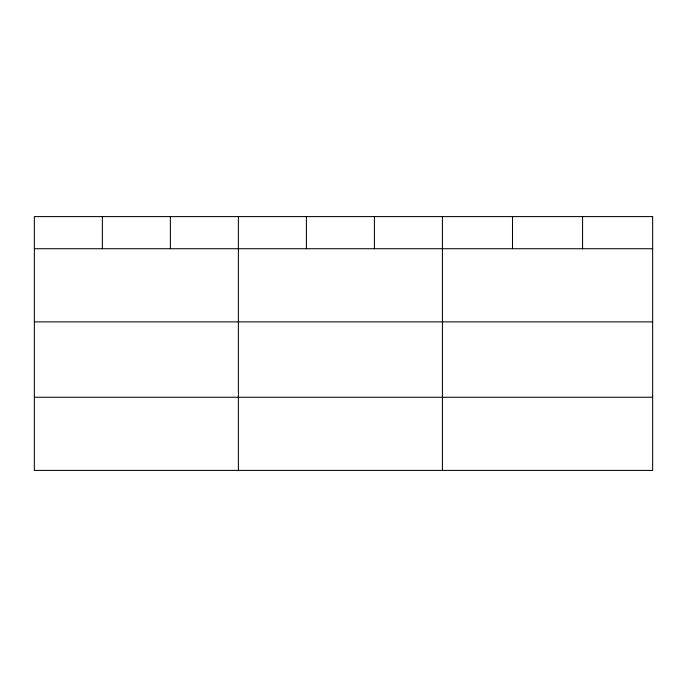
<?xml version="1.0" encoding="UTF-8"?>
<svg xmlns="http://www.w3.org/2000/svg" width="687" height="687" viewBox="0 0 687 687"><rect width="100%" height="100%" fill="white"/><g stroke="black" fill="none" stroke-linecap="round" stroke-linejoin="round"><path stroke-width="1.03" d="M34.35 248.728L652.65 248.728M34.35 321.877L652.65 321.877M34.35 397.249L652.65 397.249M582.576 216.594L582.576 248.728M512.502 216.594L512.502 248.728M442.428 216.594L442.428 470.406M374.415 216.594L374.415 248.728M306.402 216.594L306.402 248.728M238.389 216.594L238.389 470.406M170.376 216.594L170.376 248.728M102.363 216.594L102.363 248.728M652.65 216.594L34.35 216.594L34.35 470.406L652.65 470.406L652.65 216.594"/></g></svg>
